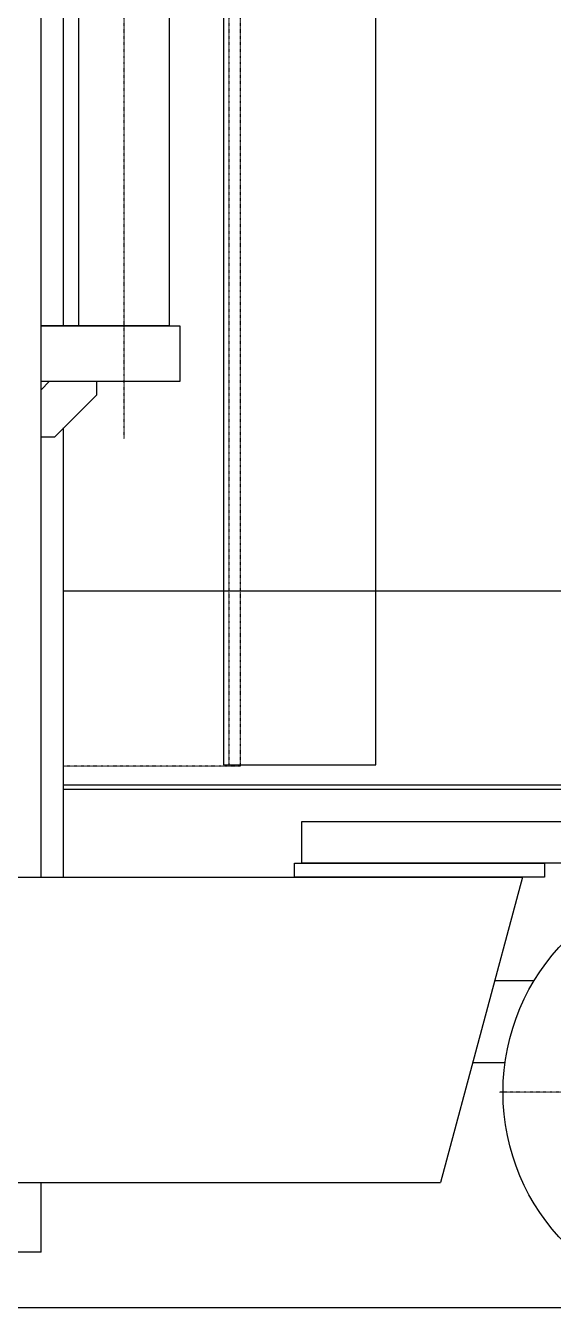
# Model space of a CAD drawing. Extents: x 8 to 3275, y 508 to 2688.
# Drawn here: x 1576 to 1792, y 524 to 1050 of the extents above; entities that cross this region are included whole.
import ezdxf

# ---------------------------------------------------------------- set-up
doc = ezdxf.new("R2010")
doc.units = 0
doc.linetypes.add('DASHED', pattern=[0.019737, 0.013158, -0.006579])
doc.linetypes.add('DOT', pattern=[0.013158, 0, -0.006579, 0, -0.006579])
doc.layers.add('1', color=7, linetype='CONTINUOUS')
doc.layers.add('SEVEN', color=5, linetype='CONTINUOUS')

msp = doc.modelspace()

# ---------------------------------------------------------------- linework, layer by layer
at = {"layer": '1', "color": 7}
for p, q in [((1689.100025, 706.400011), (1689.100025, 723.500011)), ((1689.100025, 723.500011), (1951.000029, 723.500011)), ((1686.100025, 700.70001), (1686.100025, 706.400011)), ((1686.100025, 706.400011), (1788.600027, 706.400011)), ((1951.000029, 706.400011), (1689.100025, 706.400011)), ((1788.600027, 706.400011), (1788.600027, 700.70001)), ((785.500012, 700.70001), (1779.600027, 700.70001)), ((1788.600027, 700.70001), (1686.100025, 700.70001)), ((1779.600027, 700.70001), (1746.000026, 575.400009)), ((1784.300027, 658.10001), (1768.200026, 658.10001)), ((1772.300026, 624.500009), (1759.200026, 624.500009)), ((785.500012, 575.400009), (1746.000026, 575.400009)), ((1582.100024, 546.900008), (1582.100024, 575.400009)), ((1582.100024, 546.900008), (1498.800022, 546.900008)), ((916.500014, 524.200008), (3274.600049, 524.200008))]:
    msp.add_line(p, q, dxfattribs=at)
at = {"layer": '1', "color": 7, "linetype": 'DASHED'}
for p, q in [((1771.600026, 612.500009), (1770.000026, 612.500009)), ((1859.900028, 612.500009), (1771.600026, 612.500009))]:
    msp.add_line(p, q, dxfattribs=at)
at = {"layer": '1', "color": 7}
msp.add_circle((1859.900028, 612.500009), 88.300001, dxfattribs=at)
at = {"layer": 'SEVEN', "color": 5}
for p, q in [((1582.100024, 700.70001), (1582.100024, 2687.90004)), ((1597.600024, 926.900014), (1597.600024, 2501.700037)), ((1634.700024, 2501.700037), (1634.700024, 926.900014)), ((1591.300024, 926.900014), (1591.300024, 1939.200029)), ((1656.900025, 1327.00002), (1656.900025, 746.800011)), ((1719.500026, 746.800011), (1719.500026, 1315.60002)), ((1634.700024, 926.900014), (1582.100024, 926.900014)), ((1582.100024, 926.900014), (1639.000024, 926.900014)), ((1639.000024, 926.900014), (1639.000024, 904.100013)), ((1639.000024, 904.100013), (1582.100024, 904.100013)), ((1585.400024, 904.100013), (1582.100024, 900.600013)), ((1604.900024, 904.100013), (1604.900024, 898.400013)), ((1604.900024, 898.400013), (1587.800024, 881.300013)), ((1591.300024, 700.70001), (1591.300024, 885.100013)), ((1582.100024, 881.300013), (1587.800024, 881.300013)), ((1951.800029, 818.100012), (1591.300024, 818.100012)), ((1656.900025, 746.800011), (1719.500026, 746.800011)), ((1951.800029, 738.400011), (1591.300024, 738.400011)), ((1956.100029, 736.600011), (1591.300024, 736.600011))]:
    msp.add_line(p, q, dxfattribs=at)
at = {"layer": 'SEVEN', "color": 5, "linetype": 'DASHED'}
msp.add_line((1616.200024, 880.700013), (1616.200024, 2589.900039), dxfattribs=at)
at = {"layer": 'SEVEN', "color": 5, "linetype": 'DOT'}
for p, q in [((1659.200025, 1327.00002), (1659.200025, 746.800011)), ((1663.800025, 1327.00002), (1663.800025, 746.200011)), ((1591.300024, 746.200011), (1591.300024, 885.100013)), ((1663.800025, 746.200011), (1591.300024, 746.200011))]:
    msp.add_line(p, q, dxfattribs=at)

doc.saveas('drawing.dxf')
